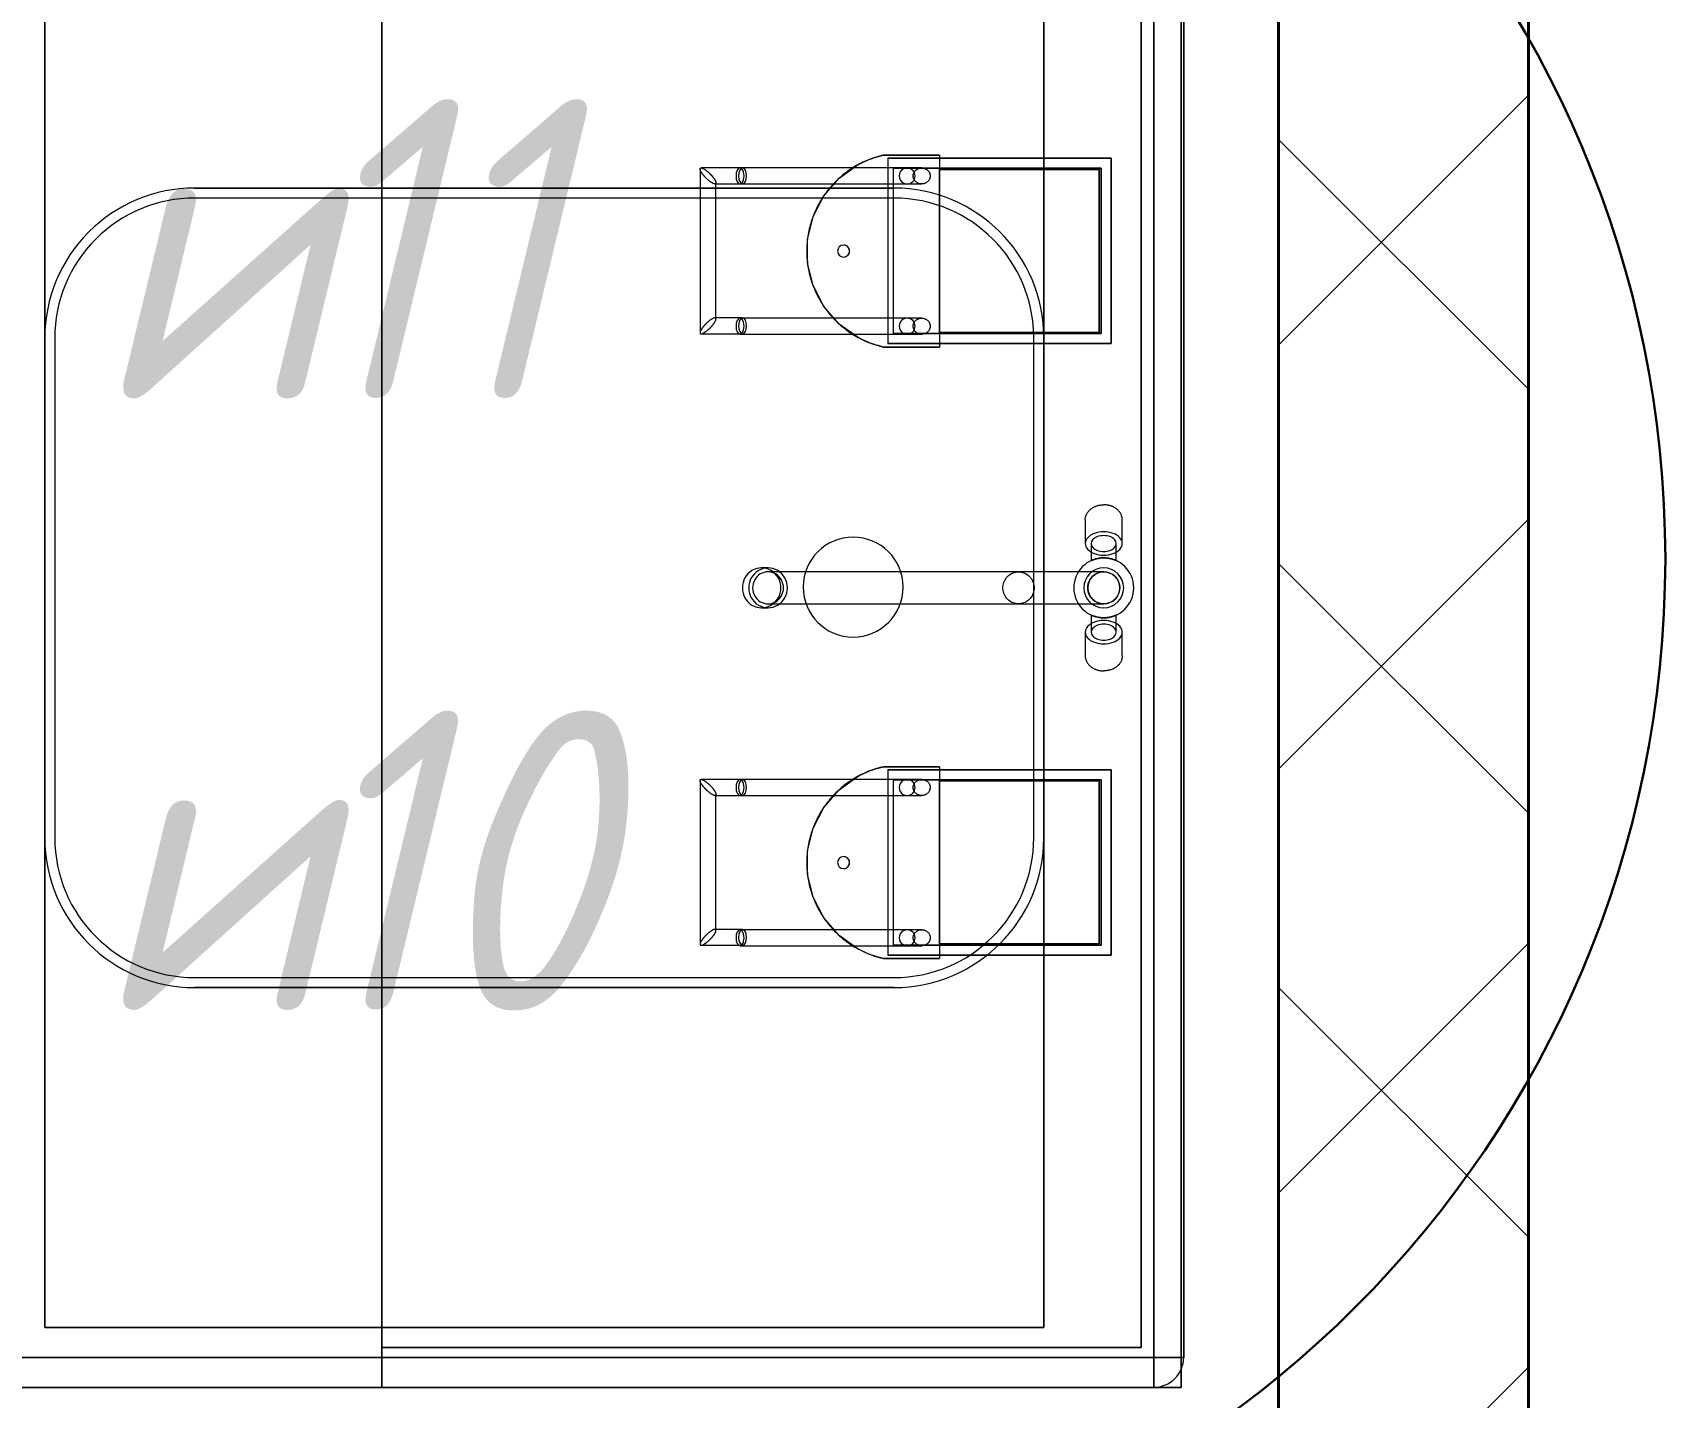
# Model space of a CAD drawing. Header units: millimetres. Extents: x -32954 to 151739, y -65671 to 56243.
# Drawn here: x -3539 to -2722, y 377 to 1060 of the extents above; entities that cross this region are included whole.
import ezdxf

# ---------------------------------------------------------------- set-up
doc = ezdxf.new("R2010")
doc.units = ezdxf.units.MM
for name, color, linetype, lineweight in [('I-FURN', 7, 'Continuous', 9), ('M-EQPM', 7, 'Continuous', 9), ('M-EQPM-IDEN', 7, 'Continuous', 9), ('Стены разрез', 7, 'Continuous', 40), ('ТХ_оборудование', 6, 'Continuous', 30)]:
    doc.layers.add(name, color=color, linetype=linetype, lineweight=lineweight)
doc.styles.add('GOST Common_I', font='GOST_Common Italic.ttf', dxfattribs={"width": 0.9, "height": 150})

# ---------------------------------------------------------------- blocks, each defined once
blk = doc.blocks.new('М04_1_Стол-тумба кухонная с мойкой - Стол-тумба _800х600х900_-8001003-О_ТХ_Подвал')
at = {"layer": 'M-EQPM'}
for p, q in [((-385, 0), (385, 0)), ((385, 0), (-385, 0)), ((385, 0), (385, -15)), ((385, -15), (385, 0)), ((385, 0), (385, -15)), ((385, -15), (385, 0)), ((385, 0), (-385, 0)), ((-385, 0), (385, 0)), ((-385, 0), (385, 0)), ((385, 0), (-385, 0)), ((385, -15), (385, 0)), ((385, 0), (385, -15)), ((385, 0), (385, -15)), ((385, -15), (385, 0)), ((385, -15), (-385, -15)), ((-385, -15), (385, -15)), ((385, -15), (400, -15)), ((400, -15), (385, -15)), ((400, -15), (385, -15)), ((385, -15), (385, -585)), ((385, -585), (385, -15)), ((385, -15), (400, -15)), ((400, -15), (385, -15)), ((385, -15), (400, -15)), ((385, -15), (400, -15)), ((400, -15), (385, -15)), ((400, -585), (400, -15)), ((400, -15), (400, -585)), ((400, -585), (400, -15)), ((400, -15), (400, -585)), ((400, -15), (400, -585)), ((400, -585), (400, -15)), ((-22.18, -30.71), (-33.84, -30.71)), ((33.84, -30.71), (22.18, -30.71)), ((-13.61, -33.71), (-22.18, -33.71)), ((-8, -40), (-8, -82.66)), ((8, -82.66), (8, -40)), ((22.18, -33.71), (13.61, -33.71)), ((-22.18, -46.29), (-13.61, -46.29)), ((13.61, -46.29), (22.18, -46.29)), ((-33.84, -49.29), (-22.18, -49.29)), ((22.18, -49.29), (33.84, -49.29)), ((370, -70), (-370, -70)), ((-370, -70), (370, -70)), ((-125, -70), (125, -70)), ((-125, -70), (125, -70)), ((125, -70), (-125, -70)), ((-125, -70), (125, -70)), ((370, -570), (370, -70)), ((370, -70), (370, -570)), ((125, -75), (-125, -75)), ((125, -75), (-125, -75)), ((-200, -495), (-200, -145)), ((-200, -495), (-200, -145)), ((-200, -145), (-200, -495)), ((-200, -495), (-200, -145)), ((-195, -145), (-195, -495)), ((-195, -145), (-195, -495)), ((195, -495), (195, -145)), ((195, -495), (195, -145)), ((200, -145), (200, -495)), ((200, -145), (200, -495)), ((200, -495), (200, -145)), ((200, -145), (200, -495)), ((-10, -208.02), (-10, -211.22)), ((-8, -204.53), (-8, -208.02)), ((8, -208.02), (8, -204.53)), ((10, -211.22), (10, -208.02)), ((-370, -570), (370, -570)), ((370, -570), (-370, -570)), ((-125, -565), (125, -565)), ((-125, -565), (125, -565)), ((125, -570), (-125, -570)), ((125, -570), (-125, -570)), ((-125, -570), (125, -570)), ((125, -570), (-125, -570))]:
    blk.add_line(p, q, dxfattribs=at)
at = {"layer": 'M-EQPM', "flags": 128}
for points in [[(-33.84, -30.71), (-34.26, -30.72), (-34.68, -30.76), (-35.1, -30.83), (-35.51, -30.92), (-35.9, -31.04), (-36.29, -31.17), (-36.66, -31.33), (-37.01, -31.5), (-37.35, -31.69), (-37.67, -31.9), (-37.98, -32.12), (-38.27, -32.34), (-38.54, -32.58), (-38.8, -32.82), (-39.04, -33.07), (-39.27, -33.33), (-39.48, -33.59), (-39.68, -33.86), (-39.86, -34.13), (-40.04, -34.4), (-40.2, -34.68), (-40.35, -34.96), (-40.49, -35.24), (-40.62, -35.52), (-40.74, -35.81), (-40.85, -36.1), (-40.96, -36.38), (-41.05, -36.67), (-41.13, -36.97), (-41.21, -37.26), (-41.28, -37.55), (-41.34, -37.84), (-41.39, -38.14), (-41.43, -38.44), (-41.47, -38.73), (-41.49, -39.03), (-41.52, -39.33), (-41.53, -39.62), (-41.53, -39.92), (-41.53, -40)], [(33.84, -30.71), (34.26, -30.72), (34.68, -30.76), (35.1, -30.83), (35.51, -30.92), (35.9, -31.04), (36.29, -31.17), (36.66, -31.33), (37.01, -31.5), (37.35, -31.69), (37.67, -31.9), (37.98, -32.12), (38.27, -32.34), (38.54, -32.58), (38.8, -32.82), (39.04, -33.07), (39.27, -33.33), (39.48, -33.59), (39.68, -33.86), (39.86, -34.13), (40.04, -34.4), (40.2, -34.68), (40.35, -34.96), (40.49, -35.24), (40.62, -35.52), (40.74, -35.81), (40.85, -36.1), (40.96, -36.38), (41.05, -36.67), (41.13, -36.97), (41.21, -37.26), (41.28, -37.55), (41.34, -37.84), (41.39, -38.14), (41.43, -38.44), (41.47, -38.73), (41.49, -39.03), (41.52, -39.33), (41.53, -39.62), (41.53, -39.92), (41.53, -40)], [(-33.84, -49.29), (-34.26, -49.28), (-34.68, -49.24), (-35.1, -49.17), (-35.51, -49.08), (-35.9, -48.96), (-36.29, -48.83), (-36.66, -48.67), (-37.01, -48.5), (-37.35, -48.31), (-37.67, -48.1), (-37.98, -47.88), (-38.27, -47.66), (-38.54, -47.42), (-38.8, -47.18), (-39.04, -46.93), (-39.27, -46.67), (-39.48, -46.41), (-39.68, -46.14), (-39.86, -45.87), (-40.04, -45.6), (-40.2, -45.32), (-40.35, -45.04), (-40.49, -44.76), (-40.62, -44.48), (-40.74, -44.19), (-40.85, -43.9), (-40.96, -43.62), (-41.05, -43.33), (-41.13, -43.03), (-41.21, -42.74), (-41.28, -42.45), (-41.34, -42.16), (-41.39, -41.86), (-41.43, -41.56), (-41.47, -41.27), (-41.49, -40.97), (-41.52, -40.67), (-41.53, -40.38), (-41.53, -40.08), (-41.53, -40)], [(33.84, -49.29), (34.26, -49.28), (34.68, -49.24), (35.1, -49.17), (35.51, -49.08), (35.9, -48.96), (36.29, -48.83), (36.66, -48.67), (37.01, -48.5), (37.35, -48.31), (37.67, -48.1), (37.98, -47.88), (38.27, -47.66), (38.54, -47.42), (38.8, -47.18), (39.04, -46.93), (39.27, -46.67), (39.48, -46.41), (39.68, -46.14), (39.86, -45.87), (40.04, -45.6), (40.2, -45.32), (40.35, -45.04), (40.49, -44.76), (40.62, -44.48), (40.74, -44.19), (40.85, -43.9), (40.96, -43.62), (41.05, -43.33), (41.13, -43.03), (41.21, -42.74), (41.28, -42.45), (41.34, -42.16), (41.39, -41.86), (41.43, -41.56), (41.47, -41.27), (41.49, -40.97), (41.52, -40.67), (41.53, -40.38), (41.53, -40.08), (41.53, -40)], [(-8, -82.66), (-8, -83.37), (-8, -84.16), (-8, -85.06), (-8, -86.04), (-8, -87.12), (-8, -88.29), (-8, -89.55), (-8, -90.89), (-8, -92.32), (-8, -93.83), (-8, -95.42), (-8, -97.09), (-8, -98.83), (-8, -100.64), (-8, -102.53), (-8, -104.47), (-8, -106.48), (-8, -108.55), (-8, -110.68), (-8, -112.86), (-8, -115.08), (-8, -117.36), (-8, -119.67), (-8, -122.03), (-8, -124.41), (-8, -126.83), (-8, -129.28), (-8, -131.75), (-8, -134.23), (-8, -136.73), (-8, -139.25), (-8, -141.77), (-8, -144.29), (-8, -146.81), (-8, -149.33), (-8, -151.84), (-8, -154.33), (-8, -156.81), (-8, -159.26), (-8, -161.7), (-8, -164.1), (-8, -166.47), (-8, -168.8), (-8, -171.09), (-8, -173.34), (-8, -175.54), (-8, -177.69), (-8, -179.79), (-8, -181.82), (-8, -183.8), (-8, -185.71), (-8, -187.56), (-8, -189.33), (-8, -191.03), (-8, -192.66), (-8, -194.2), (-8, -195.67), (-8, -197.05), (-8, -198.35), (-8, -199.56), (-8, -200.68), (-8, -201.7), (-8, -202.64), (-8, -203.48), (-8, -204.23), (-8, -204.53)], [(8, -204.53), (8, -203.83), (8, -203.03), (8, -202.14), (8, -201.15), (8, -200.07), (8, -198.9), (8, -197.64), (8, -196.3), (8, -194.87), (8, -193.36), (8, -191.77), (8, -190.1), (8, -188.36), (8, -186.55), (8, -184.67), (8, -182.72), (8, -180.71), (8, -178.64), (8, -176.51), (8, -174.34), (8, -172.11), (8, -169.84), (8, -167.52), (8, -165.17), (8, -162.78), (8, -160.36), (8, -157.92), (8, -155.45), (8, -152.96), (8, -150.46), (8, -147.95), (8, -145.43), (8, -142.9), (8, -140.38), (8, -137.86), (8, -135.36), (8, -132.86), (8, -130.38), (8, -127.93), (8, -125.5), (8, -123.1), (8, -120.73), (8, -118.39), (8, -116.1), (8, -113.85), (8, -111.65), (8, -109.5), (8, -107.41), (8, -105.37), (8, -103.39), (8, -101.48), (8, -99.64), (8, -97.86), (8, -96.16), (8, -94.54), (8, -92.99), (8, -91.53), (8, -90.14), (8, -88.85), (8, -87.64), (8, -86.52), (8, -85.49), (8, -84.55), (8, -83.71), (8, -82.97), (8, -82.66)]]:
    blk.add_lwpolyline(points, dxfattribs=at)
at = {"layer": 'M-EQPM'}
for centre, radius, start, end in [((385, -15), 15, 0, 90), ((385, -15), 15, 0, 90), ((0, -40), 15, 90, 270), ((0, -40), 15, 90, 270), ((0, -40), 10, 90, 270), ((0, -40), 10, 90, 270), ((0, -40), 8, 90, 270), ((0, -40), 15, 270, 90), ((0, -40), 15, 270, 90), ((0, -40), 10, 270, 90), ((0, -40), 10, 270, 90), ((0, -40), 8, 270, 90), ((-125, -145), 75, 90, 180), ((-125, -145), 75, 90, 180), ((-125, -145), 75, 90, 180), ((-125, -145), 75, 90, 180), ((125, -145), 75, 360, 90), ((125, -145), 75, 360, 90), ((125, -145), 75, 360, 90), ((125, -145), 75, 0, 90), ((-125, -145), 70, 90, 180), ((-125, -145), 70, 90, 180), ((125, -145), 70, 360, 90), ((125, -145), 70, 360, 90), ((-0.39, -165.43), 25, 0, 180), ((-0.39, -165.43), 25, 360, 180), ((-0.39, -165.43), 25, 180, 0), ((-0.39, -165.43), 25, 180, 360), ((-125, -495), 75, 180, 270), ((-125, -495), 75, 180, 270), ((-125, -495), 75, 180, 270), ((-125, -495), 75, 180, 270), ((-125, -495), 70, 180, 270), ((-125, -495), 70, 180, 270), ((125, -495), 75, 270, 360), ((125, -495), 70, 270, 360), ((125, -495), 75, 270, 360), ((125, -495), 70, 270, 360), ((125, -495), 75, 270, 0), ((125, -495), 75, 270, 0)]:
    blk.add_arc(centre, radius, start, end, dxfattribs=at)
for centre, major_axis, ratio, start_param, end_param in [((-22.18, -40), (0, 9.29), 0.62932, 4.712389, 7.853982), ((22.18, -40), (0, 9.29), 0.62932, 4.712389, 7.853982), ((-22.18, -40), (0, 9.29), 0.62932, 1.570796, 4.712389), ((-22.18, -40), (0, 6.29), 0.62932, 4.712389, 7.853982), ((-22.18, -40), (0, 6.29), 0.62932, 1.570796, 4.712389), ((22.18, -40), (0, 9.29), 0.62932, 1.570796, 4.712389), ((22.18, -40), (0, 6.29), 0.62932, 4.712389, 7.853982), ((22.18, -40), (0, 6.29), 0.62932, 1.570796, 4.712389), ((0, -208.02), (-10, 0), 0.965926, 4.712389, 7.853982), ((0, -211.22), (-10, 0), 0.965926, 4.712389, 7.853982), ((0, -208.02), (-8, 0), 0.965926, 4.712389, 7.853982), ((0, -208.02), (10, 0), 0.965926, 4.712389, 7.853982), ((0, -208.02), (-8, 0), 0.965926, 1.570796, 4.712389), ((0, -211.22), (10, 0), 0.965926, 4.712389, 7.853982)]:
    blk.add_ellipse(centre, major_axis=major_axis, ratio=ratio, start_param=start_param, end_param=end_param, dxfattribs=at)
for points, knots in [([(0, -48), (-1.4, -48), (-4.19, -47.25), (-7.25, -44.19), (-8.37, -40), (-7.44, -36.51), (-5.72, -34.28), (-4.05, -32.99), (-2.09, -32.18), (-0.7, -32), (0, -32)], [0, 0, 0, 0, 0.166667, 0.333333, 0.5, 0.666667, 0.75, 0.833333, 0.916667, 1, 1, 1, 1]), ([(0, -32), (1.4, -32), (4.19, -32.75), (7.25, -35.81), (8.37, -40), (7.44, -43.49), (5.72, -45.72), (4.05, -47.01), (2.09, -47.82), (0.7, -48), (0, -48)], [0, 0, 0, 0, 0.166667, 0.333333, 0.5, 0.666667, 0.75, 0.833333, 0.916667, 1, 1, 1, 1]), ([(-15, -40), (-15, -39.55), (-14.96, -38.69), (-14.81, -37.51), (-14.61, -36.59), (-14.44, -35.92), (-14.26, -35.33), (-14.09, -34.83), (-13.93, -34.43), (-13.83, -34.19), (-13.75, -34), (-13.69, -33.86), (-13.64, -33.77), (-13.62, -33.71), (-13.61, -33.7), (-13.64, -33.76), (-13.69, -33.87), (-13.78, -34.08), (-13.92, -34.39), (-14.07, -34.8), (-14.19, -35.14), (-14.3, -35.48), (-14.38, -35.74), (-14.43, -35.89), (-14.49, -36.14), (-14.59, -36.52), (-14.7, -37), (-14.77, -37.36), (-14.8, -37.57), (-14.85, -37.9), (-14.95, -38.66), (-15, -39.44), (-15, -40)], [0, 0, 0, 0, 0.055556, 0.111111, 0.166667, 0.194444, 0.222222, 0.277778, 0.305556, 0.333333, 0.361111, 0.388889, 0.416667, 0.444444, 0.479167, 0.513889, 0.548611, 0.583333, 0.652778, 0.6875, 0.722222, 0.756944, 0.774306, 0.782986, 0.791667, 0.826389, 0.861111, 0.878472, 0.887153, 0.895833, 0.930556, 1, 1, 1, 1]), ([(-15, -40), (-15, -40.45), (-14.97, -41.08), (-14.9, -41.76), (-14.85, -42.13), (-14.81, -42.39), (-14.76, -42.65), (-14.7, -42.98), (-14.62, -43.36), (-14.53, -43.72), (-14.46, -43.99), (-14.41, -44.18), (-14.35, -44.36), (-14.28, -44.59), (-14.19, -44.85), (-14.09, -45.14), (-13.97, -45.47), (-13.82, -45.82), (-13.72, -46.07), (-13.66, -46.2), (-13.63, -46.27), (-13.61, -46.3), (-13.62, -46.29), (-13.64, -46.23), (-13.69, -46.14), (-13.75, -46), (-13.83, -45.81), (-13.93, -45.57), (-14.09, -45.17), (-14.26, -44.67), (-14.44, -44.08), (-14.61, -43.41), (-14.81, -42.49), (-14.96, -41.31), (-15, -40.45), (-15, -40)], [0, 0, 0, 0, 0.055556, 0.083333, 0.097222, 0.111111, 0.125, 0.138889, 0.166667, 0.194444, 0.208333, 0.222222, 0.236111, 0.25, 0.277778, 0.305556, 0.333333, 0.388889, 0.444444, 0.472222, 0.5, 0.527778, 0.555556, 0.583333, 0.611111, 0.638889, 0.666667, 0.694444, 0.722222, 0.777778, 0.805556, 0.833333, 0.888889, 0.944444, 1, 1, 1, 1]), ([(15, -40), (15, -40.45), (14.96, -41.31), (14.81, -42.49), (14.61, -43.41), (14.44, -44.08), (14.26, -44.67), (14.09, -45.17), (13.93, -45.57), (13.83, -45.81), (13.75, -46), (13.69, -46.14), (13.64, -46.23), (13.62, -46.29), (13.61, -46.3), (13.64, -46.24), (13.69, -46.13), (13.78, -45.92), (13.92, -45.61), (14.07, -45.2), (14.19, -44.86), (14.3, -44.52), (14.38, -44.26), (14.43, -44.11), (14.49, -43.86), (14.59, -43.48), (14.7, -43), (14.77, -42.64), (14.8, -42.43), (14.85, -42.1), (14.95, -41.34), (15, -40.56), (15, -40)], [0, 0, 0, 0, 0.055556, 0.111111, 0.166667, 0.194444, 0.222222, 0.277778, 0.305556, 0.333333, 0.361111, 0.388889, 0.416667, 0.444444, 0.479167, 0.513889, 0.548611, 0.583333, 0.652778, 0.6875, 0.722222, 0.756944, 0.774306, 0.782986, 0.791667, 0.826389, 0.861111, 0.878472, 0.887153, 0.895833, 0.930556, 1, 1, 1, 1]), ([(15, -40), (15, -39.55), (14.97, -38.92), (14.9, -38.24), (14.85, -37.87), (14.81, -37.61), (14.76, -37.35), (14.7, -37.02), (14.62, -36.64), (14.53, -36.28), (14.46, -36.01), (14.41, -35.82), (14.35, -35.64), (14.28, -35.41), (14.19, -35.15), (14.09, -34.86), (13.97, -34.53), (13.82, -34.18), (13.72, -33.93), (13.66, -33.8), (13.63, -33.73), (13.61, -33.7), (13.62, -33.71), (13.64, -33.77), (13.69, -33.86), (13.75, -34), (13.83, -34.19), (13.93, -34.43), (14.09, -34.83), (14.26, -35.33), (14.44, -35.92), (14.61, -36.59), (14.81, -37.51), (14.96, -38.69), (15, -39.55), (15, -40)], [0, 0, 0, 0, 0.055556, 0.083333, 0.097222, 0.111111, 0.125, 0.138889, 0.166667, 0.194444, 0.208333, 0.222222, 0.236111, 0.25, 0.277778, 0.305556, 0.333333, 0.388889, 0.444444, 0.472222, 0.5, 0.527778, 0.555556, 0.583333, 0.611111, 0.638889, 0.666667, 0.694444, 0.722222, 0.777778, 0.805556, 0.833333, 0.888889, 0.944444, 1, 1, 1, 1])]:
    blk.add_open_spline(points, degree=3, knots=knots, dxfattribs=at)
for points in [[(0, -90.46), (-0.93, -90.46), (-2.79, -90.14), (-5.25, -88.76), (-7.07, -86.65), (-8.04, -84.05), (-8.04, -81.29), (-7.07, -78.68), (-5.25, -76.57), (-2.79, -75.18), (-0.93, -74.86), (0, -74.86)], [(0, -74.86), (0.93, -74.86), (2.79, -75.18), (5.25, -76.56), (7.07, -78.69), (8.04, -81.28), (8.04, -84.05), (7.07, -86.64), (5.25, -88.76), (2.79, -90.14), (0.93, -90.46), (0, -90.46)]]:
    blk.add_open_spline(points, degree=3, dxfattribs=at)
blk = doc.blocks.new('М204_Полка навесная 1200х400х600 - М204_Полка навесная 800х400х600-8001016-О_ТХ_Подвал')
at = {"layer": 'I-FURN'}
for p, q in [((400, 0), (-400, 0)), ((-400, 0), (400, 0)), ((400, -400), (400, 0)), ((400, 0), (400, -400)), ((380, -20), (-380, -20)), ((-380, -20), (380, -20)), ((380, -20), (-380, -20)), ((-380, -20), (380, -20)), ((-380, -20), (380, -20)), ((380, -20), (-380, -20)), ((380, -400), (380, -20)), ((380, -20), (380, -400)), ((380, -400), (380, -20)), ((380, -20), (380, -400)), ((380, -20), (380, -400)), ((380, -400), (380, -20)), ((-380, -400), (380, -400)), ((380, -400), (-380, -400)), ((-380, -400), (380, -400)), ((380, -400), (-380, -400)), ((380, -400), (400, -400)), ((400, -400), (380, -400))]:
    blk.add_line(p, q, dxfattribs=at)
blk = doc.blocks.new('б_п_Диспенсер мыла - Диспенсер для мыла-8001085-О_ТХ_Подвал')
at = {"layer": 'M-EQPM'}
for p, q in [((46.29, 113), (-46.49, 113)), ((-46.49, 113), (-46.49, 46.7)), ((-46.49, 94.37), (-46.49, 113)), ((-46.49, 113), (46.29, 113)), ((41.29, 108), (-41.49, 108)), ((-41.49, 108), (-41.49, 46.7)), ((-41.49, 108), (41.29, 108)), ((-41.49, 3.92), (-41.49, 108)), ((-40.85, 106.9), (-40.85, 46.9)), ((-40.85, 26.9), (-40.85, 106.9)), ((40.66, 106.9), (-40.85, 106.9)), ((-40.85, 106.9), (40.66, 106.9)), ((40.66, 106.9), (40.66, 26.9)), ((40.66, 46.9), (40.66, 106.9)), ((41.29, 46.7), (41.29, 108)), ((41.29, 108), (41.29, 3.92)), ((46.29, 113), (46.29, 94.37)), ((46.29, 46.7), (46.29, 113)), ((-46.49, 23.93), (-46.49, 94.37)), ((46.29, 94.37), (46.29, 23.93)), ((-46.49, 46.7), (-46.49, 27.07)), ((-41.49, 46.7), (-41.49, 27.07)), ((-40.85, 46.9), (-40.85, 26.9)), ((40.66, 26.9), (40.66, 46.9)), ((41.29, 27.07), (41.29, 46.7)), ((46.29, 27.07), (46.29, 46.7)), ((48, 27.15), (-48, 27.15)), ((-48, 21.46), (-48, 27.07)), ((-48, 27.07), (-48, 27.07)), ((-48, 27.07), (-48, 15.32)), ((-46.49, 27.07), (-46.49, 1.23)), ((-41.49, 27.07), (-41.49, 3.92)), ((-40.85, 26.9), (40.66, 26.9)), ((41.29, 3.92), (41.29, 27.07)), ((46.29, 1.23), (46.29, 27.07)), ((48, 15.32), (48, 27.07)), ((48, 27.07), (48, 27.07)), ((48, 27.07), (48, 21.46)), ((-48, -0.93), (-48, 21.46)), ((-46.49, 1.23), (-46.49, 23.93)), ((-41.58, 18.14), (-41.58, 10.82)), ((-41.58, 18.14), (-41.58, -72.8)), ((-33.58, 10.82), (-33.58, 18.14)), ((-33.58, -72.8), (-33.58, 18.14)), ((33.58, 18.14), (33.58, 10.82)), ((33.58, 18.14), (33.58, -72.8)), ((41.58, 10.82), (41.58, 18.14)), ((41.58, -72.8), (41.58, 18.14)), ((46.29, 23.93), (46.29, 1.23)), ((48, 21.46), (48, -0.93)), ((-48, 15.32), (-48, 10.39)), ((-48, 10.39), (-48, 5.93)), ((48, 10.39), (48, 15.32)), ((48, 5.93), (48, 10.39)), ((-48, 5.93), (-48, -0.93)), ((-46.49, 1.18), (46.29, 1.18)), ((-41.49, 3.92), (41.29, 3.92)), ((48, -0.93), (48, 5.93)), ((-41.6, -71.49), (-41.6, -92.26)), ((-33.62, -85.35), (-33.62, -71.49)), ((33.4, -71.49), (33.4, -85.35)), ((41.38, -92.26), (41.38, -71.49)), ((33.94, -84.82), (-34.16, -84.82)), ((-41.06, -92.8), (40.84, -92.8))]:
    blk.add_line(p, q, dxfattribs=at)
at = {"layer": 'M-EQPM', "flags": 128}
for points in [[(-46.88, -5.09), (-47.48, -3.02), (-48, -0.93)], [(48, -0.93), (47.48, -3.02), (46.88, -5.09)], [(43.25, -13.63), (36.48, -23.19), (27.64, -30.88), (17.24, -36.26), (5.86, -39.03), (-5.86, -39.03), (-17.24, -36.26), (-27.64, -30.88), (-36.48, -23.19), (-43.25, -13.63)]]:
    blk.add_lwpolyline(points, dxfattribs=at)
at = {"layer": 'M-EQPM'}
for start, end in [(360, 180), (0, 180), (180, 360), (180, 360)]:
    blk.add_arc((0, -20.97), 3, start, end, dxfattribs=at)
for centre, major_axis, ratio, start_param, end_param in [((-37.58, 10.82), (-4, 0), 0.994522, 3.141593, 6.283185), ((-37.58, 10.82), (-4, 0), 0.994522, 0, 3.141593), ((37.58, 10.82), (-4, 0), 0.994522, 3.141593, 6.283185), ((37.58, 10.82), (-4, 0), 0.994522, 0, 3.141593), ((-37.61, -71.49), (-3.99, 0), 0.5, 3.141593, 6.283185), ((-37.61, -71.49), (3.99, 0), 0.5, 3.141593, 6.283185), ((-37.58, -72.8), (4, 0), 0.5, 0, 3.141593), ((-37.58, -72.8), (4, 0), 0.5, 3.141593, 6.283185), ((37.39, -71.49), (-3.99, 0), 0.5, 3.141593, 6.283185), ((37.39, -71.49), (3.99, 0), 0.5, 3.141593, 6.283185), ((37.58, -72.8), (4, 0), 0.5, 0, 3.141593), ((37.58, -72.8), (4, 0), 0.5, 3.141593, 6.283185)]:
    blk.add_ellipse(centre, major_axis=major_axis, ratio=ratio, start_param=start_param, end_param=end_param, dxfattribs=at)
for points, knots in [([(-41.58, 18.14), (-41.58, 18.51), (-41.51, 19.06), (-41.28, 19.77), (-41.05, 20.27), (-40.76, 20.73), (-40.41, 21.15), (-40.02, 21.52), (-39.44, 21.93), (-38.62, 22.29), (-37.58, 22.44), (-36.53, 22.29), (-35.72, 21.93), (-35.13, 21.52), (-34.74, 21.15), (-34.39, 20.73), (-34.1, 20.27), (-33.87, 19.77), (-33.64, 19.06), (-33.58, 18.51), (-33.58, 18.14)], [0, 0, 0, 0, 0.083333, 0.125, 0.166667, 0.208333, 0.25, 0.291667, 0.333333, 0.416667, 0.5, 0.583333, 0.666667, 0.708333, 0.75, 0.791667, 0.833333, 0.875, 0.916667, 1, 1, 1, 1]), ([(-33.58, 18.14), (-33.58, 17.77), (-33.64, 17.21), (-33.87, 16.51), (-34.1, 16.01), (-34.39, 15.54), (-34.74, 15.12), (-35.13, 14.76), (-35.72, 14.34), (-36.53, 13.98), (-37.58, 13.84), (-38.62, 13.98), (-39.44, 14.34), (-40.02, 14.76), (-40.41, 15.12), (-40.76, 15.54), (-41.05, 16.01), (-41.28, 16.51), (-41.51, 17.21), (-41.58, 17.77), (-41.58, 18.14)], [0, 0, 0, 0, 0.083333, 0.125, 0.166667, 0.208333, 0.25, 0.291667, 0.333333, 0.416667, 0.5, 0.583333, 0.666667, 0.708333, 0.75, 0.791667, 0.833333, 0.875, 0.916667, 1, 1, 1, 1]), ([(33.58, 18.14), (33.58, 18.51), (33.64, 19.06), (33.87, 19.77), (34.1, 20.27), (34.39, 20.73), (34.74, 21.15), (35.13, 21.52), (35.72, 21.93), (36.53, 22.29), (37.58, 22.44), (38.62, 22.29), (39.44, 21.93), (40.02, 21.52), (40.41, 21.15), (40.76, 20.73), (41.05, 20.27), (41.28, 19.77), (41.51, 19.06), (41.58, 18.51), (41.58, 18.14)], [0, 0, 0, 0, 0.083333, 0.125, 0.166667, 0.208333, 0.25, 0.291667, 0.333333, 0.416667, 0.5, 0.583333, 0.666667, 0.708333, 0.75, 0.791667, 0.833333, 0.875, 0.916667, 1, 1, 1, 1]), ([(41.58, 18.14), (41.58, 17.77), (41.51, 17.21), (41.28, 16.51), (41.05, 16.01), (40.76, 15.54), (40.41, 15.12), (40.02, 14.76), (39.44, 14.34), (38.62, 13.98), (37.58, 13.84), (36.53, 13.98), (35.72, 14.34), (35.13, 14.76), (34.74, 15.12), (34.39, 15.54), (34.1, 16.01), (33.87, 16.51), (33.64, 17.21), (33.58, 17.77), (33.58, 18.14)], [0, 0, 0, 0, 0.083333, 0.125, 0.166667, 0.208333, 0.25, 0.291667, 0.333333, 0.416667, 0.5, 0.583333, 0.666667, 0.708333, 0.75, 0.791667, 0.833333, 0.875, 0.916667, 1, 1, 1, 1]), ([(-48, -0.93), (-47.44, -3.37), (-46, -8.09), (-42.92, -14.59), (-39.5, -19.67), (-36.31, -23.44), (-33.76, -26.03), (-31.01, -28.43), (-28.03, -30.66), (-24.89, -32.67), (-21.66, -34.41), (-18.29, -35.89), (-14.74, -37.16), (-11.11, -38.15), (-7.17, -38.92), (-2.85, -39.36), (1.89, -39.4), (6.56, -39.02), (12.61, -37.9), (18.66, -35.88), (24.1, -33.16), (28.04, -30.68), (31.74, -27.85), (36.18, -23.77), (43.05, -15.32), (46.59, -7.04), (48, -0.93)], [0, 0, 0, 0, 0.055556, 0.111111, 0.166667, 0.194444, 0.222222, 0.25, 0.277778, 0.305556, 0.333333, 0.361111, 0.388889, 0.416667, 0.444444, 0.479167, 0.513889, 0.548611, 0.583333, 0.652778, 0.6875, 0.722222, 0.756944, 0.791667, 0.861111, 1, 1, 1, 1]), ([(-43.25, -13.63), (-43.53, -13.12), (-44.07, -12.06), (-45.07, -9.94), (-46, -7.68), (-46.64, -5.82), (-46.83, -5.23), (-46.88, -5.09)], [0, 0, 0, 0, 0.142857, 0.285714, 0.571429, 0.785714, 1, 1, 1, 1]), ([(46.88, -5.09), (46.82, -5.27), (46.52, -6.21), (45.75, -8.32), (45.07, -9.9), (44.72, -10.68), (44.17, -11.86), (43.67, -12.86), (43.25, -13.63)], [0, 0, 0, 0, 0.285714, 0.571429, 0.678571, 0.732143, 0.785714, 1, 1, 1, 1]), ([(-41.6, -92.26), (-41.6, -92.09), (-41.53, -91.77), (-41.31, -91.24), (-41.07, -90.81), (-40.83, -90.42), (-40.61, -90.09), (-40.37, -89.76), (-40.05, -89.33), (-39.68, -88.89), (-39.38, -88.55), (-39.14, -88.29), (-38.89, -88.03), (-38.64, -87.78), (-38.39, -87.53), (-38.13, -87.28), (-37.87, -87.04), (-37.61, -86.81), (-37.35, -86.59), (-37.09, -86.38), (-36.83, -86.18), (-36.58, -85.99), (-36.33, -85.81), (-36.08, -85.64), (-35.85, -85.49), (-35.62, -85.35), (-35.39, -85.23), (-35.11, -85.09), (-34.85, -84.97), (-34.61, -84.9), (-34.39, -84.84), (-34.15, -84.81), (-33.92, -84.84), (-33.69, -84.98), (-33.62, -85.18), (-33.62, -85.35)], [0, 0, 0, 0, 0.083333, 0.125, 0.166667, 0.208333, 0.229167, 0.25, 0.291667, 0.333333, 0.354167, 0.375, 0.395833, 0.416667, 0.4375, 0.458333, 0.479167, 0.5, 0.520833, 0.541667, 0.5625, 0.583333, 0.604167, 0.625, 0.645833, 0.666667, 0.6875, 0.708333, 0.75, 0.770833, 0.791667, 0.833333, 0.875, 0.916667, 1, 1, 1, 1]), ([(-33.62, -85.35), (-33.62, -85.53), (-33.69, -85.85), (-33.92, -86.37), (-34.15, -86.81), (-34.39, -87.2), (-34.61, -87.53), (-34.85, -87.86), (-35.18, -88.29), (-35.54, -88.72), (-35.85, -89.07), (-36.08, -89.33), (-36.33, -89.59), (-36.58, -89.84), (-36.83, -90.09), (-37.09, -90.34), (-37.35, -90.57), (-37.61, -90.8), (-37.87, -91.02), (-38.13, -91.24), (-38.39, -91.44), (-38.64, -91.63), (-38.89, -91.81), (-39.14, -91.97), (-39.38, -92.13), (-39.61, -92.26), (-39.83, -92.39), (-40.11, -92.53), (-40.37, -92.64), (-40.61, -92.72), (-40.83, -92.78), (-41.07, -92.81), (-41.31, -92.77), (-41.53, -92.64), (-41.6, -92.43), (-41.6, -92.26)], [0, 0, 0, 0, 0.083333, 0.125, 0.166667, 0.208333, 0.229167, 0.25, 0.291667, 0.333333, 0.354167, 0.375, 0.395833, 0.416667, 0.4375, 0.458333, 0.479167, 0.5, 0.520833, 0.541667, 0.5625, 0.583333, 0.604167, 0.625, 0.645833, 0.666667, 0.6875, 0.708333, 0.75, 0.770833, 0.791667, 0.833333, 0.875, 0.916667, 1, 1, 1, 1]), ([(41.38, -92.26), (41.38, -92.09), (41.31, -91.77), (41.08, -91.24), (40.85, -90.81), (40.61, -90.42), (40.39, -90.09), (40.15, -89.76), (39.82, -89.33), (39.46, -88.9), (39.16, -88.55), (38.92, -88.29), (38.67, -88.03), (38.42, -87.78), (38.17, -87.53), (37.91, -87.28), (37.65, -87.04), (37.39, -86.81), (37.13, -86.59), (36.87, -86.38), (36.61, -86.18), (36.36, -85.99), (36.11, -85.81), (35.86, -85.64), (35.62, -85.49), (35.39, -85.35), (35.17, -85.23), (34.89, -85.09), (34.63, -84.97), (34.39, -84.89), (34.17, -84.84), (33.93, -84.81), (33.69, -84.84), (33.47, -84.98), (33.4, -85.18), (33.4, -85.35)], [0, 0, 0, 0, 0.083333, 0.125, 0.166667, 0.208333, 0.229167, 0.25, 0.291667, 0.333333, 0.354167, 0.375, 0.395833, 0.416667, 0.4375, 0.458333, 0.479167, 0.5, 0.520833, 0.541667, 0.5625, 0.583333, 0.604167, 0.625, 0.645833, 0.666667, 0.6875, 0.708333, 0.75, 0.770833, 0.791667, 0.833333, 0.875, 0.916667, 1, 1, 1, 1]), ([(33.4, -85.35), (33.4, -85.53), (33.47, -85.85), (33.69, -86.37), (33.93, -86.81), (34.17, -87.2), (34.39, -87.53), (34.63, -87.86), (34.95, -88.29), (35.32, -88.72), (35.62, -89.07), (35.86, -89.33), (36.11, -89.59), (36.36, -89.84), (36.61, -90.09), (36.87, -90.34), (37.13, -90.57), (37.39, -90.8), (37.65, -91.03), (37.91, -91.24), (38.17, -91.44), (38.42, -91.63), (38.67, -91.81), (38.92, -91.97), (39.16, -92.13), (39.38, -92.26), (39.6, -92.39), (39.89, -92.53), (40.15, -92.64), (40.39, -92.72), (40.61, -92.78), (40.85, -92.81), (41.08, -92.77), (41.31, -92.64), (41.38, -92.44), (41.38, -92.26)], [0, 0, 0, 0, 0.083333, 0.125, 0.166667, 0.208333, 0.229167, 0.25, 0.291667, 0.333333, 0.354167, 0.375, 0.395833, 0.416667, 0.4375, 0.458333, 0.479167, 0.5, 0.520833, 0.541667, 0.5625, 0.583333, 0.604167, 0.625, 0.645833, 0.666667, 0.6875, 0.708333, 0.75, 0.770833, 0.791667, 0.833333, 0.875, 0.916667, 1, 1, 1, 1])]:
    blk.add_open_spline(points, degree=3, knots=knots, dxfattribs=at)
blk = doc.blocks.new('б_п_Диспенсер антисептика - Диспенсер антисептика-8001080-О_ТХ_Подвал')
at = {"layer": 'M-EQPM'}
for p, q in [((46.29, 113), (-46.49, 113)), ((-46.49, 113), (-46.49, 46.7)), ((-46.49, 94.37), (-46.49, 113)), ((-46.49, 113), (46.29, 113)), ((41.29, 108), (-41.49, 108)), ((-41.49, 108), (-41.49, 46.7)), ((-41.49, 108), (41.29, 108)), ((-41.49, 3.92), (-41.49, 108)), ((-40.85, 106.9), (-40.85, 46.9)), ((-40.85, 26.9), (-40.85, 106.9)), ((40.66, 106.9), (-40.85, 106.9)), ((-40.85, 106.9), (40.66, 106.9)), ((40.66, 106.9), (40.66, 26.9)), ((40.66, 46.9), (40.66, 106.9)), ((41.29, 46.7), (41.29, 108)), ((41.29, 108), (41.29, 3.92)), ((46.29, 113), (46.29, 94.37)), ((46.29, 46.7), (46.29, 113)), ((-46.49, 23.93), (-46.49, 94.37)), ((46.29, 94.37), (46.29, 23.93)), ((-46.49, 46.7), (-46.49, 27.07)), ((-41.49, 46.7), (-41.49, 27.07)), ((-40.85, 46.9), (-40.85, 26.9)), ((40.66, 26.9), (40.66, 46.9)), ((41.29, 27.07), (41.29, 46.7)), ((46.29, 27.07), (46.29, 46.7)), ((48, 27.15), (-48, 27.15)), ((-48, 21.46), (-48, 27.07)), ((-48, 27.07), (-48, 27.07)), ((-48, 27.07), (-48, 15.32)), ((-46.49, 27.07), (-46.49, 1.23)), ((-41.49, 27.07), (-41.49, 3.92)), ((-40.85, 26.9), (40.66, 26.9)), ((41.29, 3.92), (41.29, 27.07)), ((46.29, 1.23), (46.29, 27.07)), ((48, 15.32), (48, 27.07)), ((48, 27.07), (48, 27.07)), ((48, 27.07), (48, 21.46)), ((-48, -0.93), (-48, 21.46)), ((-46.49, 1.23), (-46.49, 23.93)), ((-41.58, 18.14), (-41.58, 10.82)), ((-41.58, 18.14), (-41.58, -72.8)), ((-33.58, 10.82), (-33.58, 18.14)), ((-33.58, -72.8), (-33.58, 18.14)), ((33.58, 18.14), (33.58, 10.82)), ((33.58, 18.14), (33.58, -72.8)), ((41.58, 10.82), (41.58, 18.14)), ((41.58, -72.8), (41.58, 18.14)), ((46.29, 23.93), (46.29, 1.23)), ((48, 21.46), (48, -0.93)), ((-48, 15.32), (-48, 10.39)), ((-48, 10.39), (-48, 5.93)), ((48, 10.39), (48, 15.32)), ((48, 5.93), (48, 10.39)), ((-48, 5.93), (-48, -0.93)), ((-46.49, 1.18), (46.29, 1.18)), ((-41.49, 3.92), (41.29, 3.92)), ((48, -0.93), (48, 5.93)), ((-41.6, -71.49), (-41.6, -92.26)), ((-33.62, -85.35), (-33.62, -71.49)), ((33.4, -71.49), (33.4, -85.35)), ((41.38, -92.26), (41.38, -71.49)), ((33.94, -84.82), (-34.16, -84.82)), ((-41.06, -92.8), (40.84, -92.8))]:
    blk.add_line(p, q, dxfattribs=at)
at = {"layer": 'M-EQPM', "flags": 128}
for points in [[(-46.88, -5.09), (-47.48, -3.02), (-48, -0.93)], [(48, -0.93), (47.48, -3.02), (46.88, -5.09)], [(43.25, -13.63), (36.48, -23.19), (27.64, -30.88), (17.24, -36.26), (5.86, -39.03), (-5.86, -39.03), (-17.24, -36.26), (-27.64, -30.88), (-36.48, -23.19), (-43.25, -13.63)]]:
    blk.add_lwpolyline(points, dxfattribs=at)
at = {"layer": 'M-EQPM'}
for start, end in [(360, 180), (0, 180), (180, 360), (180, 360)]:
    blk.add_arc((0, -20.97), 3, start, end, dxfattribs=at)
for centre, major_axis, ratio, start_param, end_param in [((-37.58, 10.82), (-4, 0), 0.994522, 3.141593, 6.283185), ((-37.58, 10.82), (-4, 0), 0.994522, 0, 3.141593), ((37.58, 10.82), (-4, 0), 0.994522, 3.141593, 6.283185), ((37.58, 10.82), (-4, 0), 0.994522, 0, 3.141593), ((-37.61, -71.49), (-3.99, 0), 0.5, 3.141593, 6.283185), ((-37.61, -71.49), (3.99, 0), 0.5, 3.141593, 6.283185), ((-37.58, -72.8), (4, 0), 0.5, 0, 3.141593), ((-37.58, -72.8), (4, 0), 0.5, 3.141593, 6.283185), ((37.39, -71.49), (-3.99, 0), 0.5, 3.141593, 6.283185), ((37.39, -71.49), (3.99, 0), 0.5, 3.141593, 6.283185), ((37.58, -72.8), (4, 0), 0.5, 0, 3.141593), ((37.58, -72.8), (4, 0), 0.5, 3.141593, 6.283185)]:
    blk.add_ellipse(centre, major_axis=major_axis, ratio=ratio, start_param=start_param, end_param=end_param, dxfattribs=at)
for points, knots in [([(-41.58, 18.14), (-41.58, 18.51), (-41.51, 19.06), (-41.28, 19.77), (-41.05, 20.27), (-40.76, 20.73), (-40.41, 21.15), (-40.02, 21.52), (-39.44, 21.93), (-38.62, 22.29), (-37.58, 22.44), (-36.53, 22.29), (-35.72, 21.93), (-35.13, 21.52), (-34.74, 21.15), (-34.39, 20.73), (-34.1, 20.27), (-33.87, 19.77), (-33.64, 19.06), (-33.58, 18.51), (-33.58, 18.14)], [0, 0, 0, 0, 0.083333, 0.125, 0.166667, 0.208333, 0.25, 0.291667, 0.333333, 0.416667, 0.5, 0.583333, 0.666667, 0.708333, 0.75, 0.791667, 0.833333, 0.875, 0.916667, 1, 1, 1, 1]), ([(-33.58, 18.14), (-33.58, 17.77), (-33.64, 17.21), (-33.87, 16.51), (-34.1, 16.01), (-34.39, 15.54), (-34.74, 15.12), (-35.13, 14.76), (-35.72, 14.34), (-36.53, 13.98), (-37.58, 13.84), (-38.62, 13.98), (-39.44, 14.34), (-40.02, 14.76), (-40.41, 15.12), (-40.76, 15.54), (-41.05, 16.01), (-41.28, 16.51), (-41.51, 17.21), (-41.58, 17.77), (-41.58, 18.14)], [0, 0, 0, 0, 0.083333, 0.125, 0.166667, 0.208333, 0.25, 0.291667, 0.333333, 0.416667, 0.5, 0.583333, 0.666667, 0.708333, 0.75, 0.791667, 0.833333, 0.875, 0.916667, 1, 1, 1, 1]), ([(33.58, 18.14), (33.58, 18.51), (33.64, 19.06), (33.87, 19.77), (34.1, 20.27), (34.39, 20.73), (34.74, 21.15), (35.13, 21.52), (35.72, 21.93), (36.53, 22.29), (37.58, 22.44), (38.62, 22.29), (39.44, 21.93), (40.02, 21.52), (40.41, 21.15), (40.76, 20.73), (41.05, 20.27), (41.28, 19.77), (41.51, 19.06), (41.58, 18.51), (41.58, 18.14)], [0, 0, 0, 0, 0.083333, 0.125, 0.166667, 0.208333, 0.25, 0.291667, 0.333333, 0.416667, 0.5, 0.583333, 0.666667, 0.708333, 0.75, 0.791667, 0.833333, 0.875, 0.916667, 1, 1, 1, 1]), ([(41.58, 18.14), (41.58, 17.77), (41.51, 17.21), (41.28, 16.51), (41.05, 16.01), (40.76, 15.54), (40.41, 15.12), (40.02, 14.76), (39.44, 14.34), (38.62, 13.98), (37.58, 13.84), (36.53, 13.98), (35.72, 14.34), (35.13, 14.76), (34.74, 15.12), (34.39, 15.54), (34.1, 16.01), (33.87, 16.51), (33.64, 17.21), (33.58, 17.77), (33.58, 18.14)], [0, 0, 0, 0, 0.083333, 0.125, 0.166667, 0.208333, 0.25, 0.291667, 0.333333, 0.416667, 0.5, 0.583333, 0.666667, 0.708333, 0.75, 0.791667, 0.833333, 0.875, 0.916667, 1, 1, 1, 1]), ([(-48, -0.93), (-47.44, -3.37), (-46, -8.09), (-42.92, -14.59), (-39.5, -19.67), (-36.31, -23.44), (-33.76, -26.03), (-31.01, -28.43), (-28.03, -30.66), (-24.89, -32.67), (-21.66, -34.41), (-18.29, -35.89), (-14.74, -37.16), (-11.11, -38.15), (-7.17, -38.92), (-2.85, -39.36), (1.89, -39.4), (6.56, -39.02), (12.61, -37.9), (18.66, -35.88), (24.1, -33.16), (28.04, -30.68), (31.74, -27.85), (36.18, -23.77), (43.05, -15.32), (46.59, -7.04), (48, -0.93)], [0, 0, 0, 0, 0.055556, 0.111111, 0.166667, 0.194444, 0.222222, 0.25, 0.277778, 0.305556, 0.333333, 0.361111, 0.388889, 0.416667, 0.444444, 0.479167, 0.513889, 0.548611, 0.583333, 0.652778, 0.6875, 0.722222, 0.756944, 0.791667, 0.861111, 1, 1, 1, 1]), ([(-43.25, -13.63), (-43.53, -13.12), (-44.07, -12.06), (-45.07, -9.94), (-46, -7.68), (-46.64, -5.82), (-46.83, -5.23), (-46.88, -5.09)], [0, 0, 0, 0, 0.142857, 0.285714, 0.571429, 0.785714, 1, 1, 1, 1]), ([(46.88, -5.09), (46.82, -5.27), (46.52, -6.21), (45.75, -8.32), (45.07, -9.9), (44.72, -10.68), (44.17, -11.86), (43.67, -12.86), (43.25, -13.63)], [0, 0, 0, 0, 0.285714, 0.571429, 0.678571, 0.732143, 0.785714, 1, 1, 1, 1]), ([(-41.6, -92.26), (-41.6, -92.09), (-41.53, -91.77), (-41.31, -91.24), (-41.07, -90.81), (-40.83, -90.42), (-40.61, -90.09), (-40.37, -89.76), (-40.05, -89.33), (-39.68, -88.89), (-39.38, -88.55), (-39.14, -88.29), (-38.89, -88.03), (-38.64, -87.78), (-38.39, -87.53), (-38.13, -87.28), (-37.87, -87.04), (-37.61, -86.81), (-37.35, -86.59), (-37.09, -86.38), (-36.83, -86.18), (-36.58, -85.99), (-36.33, -85.81), (-36.08, -85.64), (-35.85, -85.49), (-35.62, -85.35), (-35.39, -85.23), (-35.11, -85.09), (-34.85, -84.97), (-34.61, -84.9), (-34.39, -84.84), (-34.15, -84.81), (-33.92, -84.84), (-33.69, -84.98), (-33.62, -85.18), (-33.62, -85.35)], [0, 0, 0, 0, 0.083333, 0.125, 0.166667, 0.208333, 0.229167, 0.25, 0.291667, 0.333333, 0.354167, 0.375, 0.395833, 0.416667, 0.4375, 0.458333, 0.479167, 0.5, 0.520833, 0.541667, 0.5625, 0.583333, 0.604167, 0.625, 0.645833, 0.666667, 0.6875, 0.708333, 0.75, 0.770833, 0.791667, 0.833333, 0.875, 0.916667, 1, 1, 1, 1]), ([(-33.62, -85.35), (-33.62, -85.53), (-33.69, -85.85), (-33.92, -86.37), (-34.15, -86.81), (-34.39, -87.2), (-34.61, -87.53), (-34.85, -87.86), (-35.18, -88.29), (-35.54, -88.72), (-35.85, -89.07), (-36.08, -89.33), (-36.33, -89.59), (-36.58, -89.84), (-36.83, -90.09), (-37.09, -90.34), (-37.35, -90.57), (-37.61, -90.8), (-37.87, -91.02), (-38.13, -91.24), (-38.39, -91.44), (-38.64, -91.63), (-38.89, -91.81), (-39.14, -91.97), (-39.38, -92.13), (-39.61, -92.26), (-39.83, -92.39), (-40.11, -92.53), (-40.37, -92.64), (-40.61, -92.72), (-40.83, -92.78), (-41.07, -92.81), (-41.31, -92.77), (-41.53, -92.64), (-41.6, -92.43), (-41.6, -92.26)], [0, 0, 0, 0, 0.083333, 0.125, 0.166667, 0.208333, 0.229167, 0.25, 0.291667, 0.333333, 0.354167, 0.375, 0.395833, 0.416667, 0.4375, 0.458333, 0.479167, 0.5, 0.520833, 0.541667, 0.5625, 0.583333, 0.604167, 0.625, 0.645833, 0.666667, 0.6875, 0.708333, 0.75, 0.770833, 0.791667, 0.833333, 0.875, 0.916667, 1, 1, 1, 1]), ([(41.38, -92.26), (41.38, -92.09), (41.31, -91.77), (41.08, -91.24), (40.85, -90.81), (40.61, -90.42), (40.39, -90.09), (40.15, -89.76), (39.82, -89.33), (39.46, -88.9), (39.16, -88.55), (38.92, -88.29), (38.67, -88.03), (38.42, -87.78), (38.17, -87.53), (37.91, -87.28), (37.65, -87.04), (37.39, -86.81), (37.13, -86.59), (36.87, -86.38), (36.61, -86.18), (36.36, -85.99), (36.11, -85.81), (35.86, -85.64), (35.62, -85.49), (35.39, -85.35), (35.17, -85.23), (34.89, -85.09), (34.63, -84.97), (34.39, -84.89), (34.17, -84.84), (33.93, -84.81), (33.69, -84.84), (33.47, -84.98), (33.4, -85.18), (33.4, -85.35)], [0, 0, 0, 0, 0.083333, 0.125, 0.166667, 0.208333, 0.229167, 0.25, 0.291667, 0.333333, 0.354167, 0.375, 0.395833, 0.416667, 0.4375, 0.458333, 0.479167, 0.5, 0.520833, 0.541667, 0.5625, 0.583333, 0.604167, 0.625, 0.645833, 0.666667, 0.6875, 0.708333, 0.75, 0.770833, 0.791667, 0.833333, 0.875, 0.916667, 1, 1, 1, 1]), ([(33.4, -85.35), (33.4, -85.53), (33.47, -85.85), (33.69, -86.37), (33.93, -86.81), (34.17, -87.2), (34.39, -87.53), (34.63, -87.86), (34.95, -88.29), (35.32, -88.72), (35.62, -89.07), (35.86, -89.33), (36.11, -89.59), (36.36, -89.84), (36.61, -90.09), (36.87, -90.34), (37.13, -90.57), (37.39, -90.8), (37.65, -91.03), (37.91, -91.24), (38.17, -91.44), (38.42, -91.63), (38.67, -91.81), (38.92, -91.97), (39.16, -92.13), (39.38, -92.26), (39.6, -92.39), (39.89, -92.53), (40.15, -92.64), (40.39, -92.72), (40.61, -92.78), (40.85, -92.81), (41.08, -92.77), (41.31, -92.64), (41.38, -92.44), (41.38, -92.26)], [0, 0, 0, 0, 0.083333, 0.125, 0.166667, 0.208333, 0.229167, 0.25, 0.291667, 0.333333, 0.354167, 0.375, 0.395833, 0.416667, 0.4375, 0.458333, 0.479167, 0.5, 0.520833, 0.541667, 0.5625, 0.583333, 0.604167, 0.625, 0.645833, 0.666667, 0.6875, 0.708333, 0.75, 0.770833, 0.791667, 0.833333, 0.875, 0.916667, 1, 1, 1, 1])]:
    blk.add_open_spline(points, degree=3, knots=knots, dxfattribs=at)

msp = doc.modelspace()

# ---------------------------------------------------------------- hatches: boundary and pattern name
at = {"layer": 'Стены разрез', "lineweight": 9}
h = msp.add_hatch(dxfattribs=at)
h.set_pattern_fill('FP_2', color=256, style=0, pattern_type=2)
h.set_pattern_definition([(45, (0, 0), (-106.066, 106.066), []), (135, (0, 0), (-106.066, -106.066), [])])
h.paths.add_polyline_path([(-2790.14, -11895), (-2790.14, -5416.25), (-2915.14, -5416.25), (-2915.14, -11895)])
h.paths.add_polyline_path([(-2915.14, -4116.25), (-2790.14, -4116.25), (-2790.14, -3837.5), (-2915.14, -3837.5)])
h.paths.add_polyline_path([(-2790.14, -3712.5), (-2790.14, 2050), (-2915.14, 2050), (-2915.14, -3712.5)])

# ---------------------------------------------------------------- linework, layer by layer
at = {"layer": 'Стены разрез'}
for p, q in [((-2915.14, 2030), (-2915.14, -800)), ((-2790.14, -3712.5), (-2790.14, 2030))]:
    msp.add_line(p, q, dxfattribs=at)
at = {"layer": 'ТХ_оборудование', "color": 1}
msp.add_circle((-3250.8, 796.25), 529.23, dxfattribs=at)

# ---------------------------------------------------------------- block references
at = {"layer": 'I-FURN', "rotation": 270.0000192160212}
msp.add_blockref('М204_Полка навесная 1200х400х600 - М204_Полка навесная 800х400х600-8001016-О_ТХ_Подвал', (-2963.87, 781.8), dxfattribs=at)
at = {"layer": 'M-EQPM'}
for name, p, rotation in [('М04_1_Стол-тумба кухонная с мойкой - Стол-тумба _800х600х900_-8001003-О_ТХ_Подвал', (-2962.64, 781.8), 269.9999999999987), ('б_п_Диспенсер мыла - Диспенсер для мыла-8001085-О_ТХ_Подвал', (-3111.89, 950.28), 269.9999999999993), ('б_п_Диспенсер антисептика - Диспенсер антисептика-8001080-О_ТХ_Подвал', (-3111.89, 644.33), 269.9999999999993)]:
    msp.add_blockref(name, p, dxfattribs=dict(at, rotation=rotation))

# ---------------------------------------------------------------- texts
at = {"layer": 'M-EQPM-IDEN', "char_height": 150, "attachment_point": 1, "style": 'GOST Common_I'}
for s, insert, width in [('11', (-3406.45, 1026.29), 173.1645), ('\\fGOST Common|b0|i1|c204|p34|;\\W.9;и', (-3507.65, 1026.29), 122.6582), ('10', (-3406.45, 720.34), 209.2404), ('\\fGOST Common|b0|i1|c204|p34|;\\W.9;и', (-3507.65, 720.34), 122.6582)]:
    msp.add_mtext(s, dxfattribs=dict(at, insert=insert, width=width))

doc.saveas('drawing.dxf')
